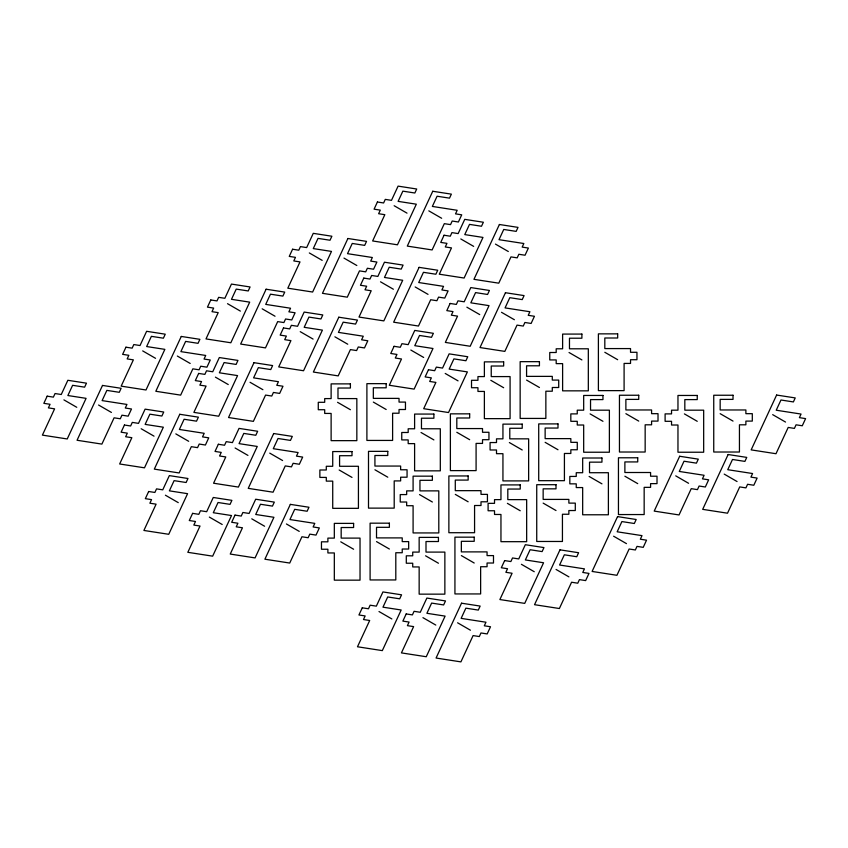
<?xml version="1.0" encoding="UTF-8"?>
<svg xmlns="http://www.w3.org/2000/svg" width="848" height="848" viewBox="0 0 848 848"><rect width="100%" height="100%" fill="white"/><g stroke="black" fill="none" stroke-linecap="round" stroke-linejoin="round"><path stroke-width="1.27" d="M495.455 244.097L508.312 251.517M428.802 210.855L441.66 218.275M772.676 414.64L785.534 422.06M460.803 238.956L473.661 246.376M394.15 205.725L407.008 213.145M720.164 413.676L733.022 421.096M604.815 352.291L617.673 359.711M684.389 413.888L697.247 421.308M501.518 312.308L514.376 319.728M569.04 352.503L581.898 359.923M466.866 307.177L479.724 314.597M415.17 286.953L428.028 294.373M625.877 413.676L638.735 421.096M724.203 474.106L737.06 481.537M343.97 258.089L356.828 265.509M380.519 281.812L393.377 289.232M590.102 413.888L602.96 421.308M309.319 252.948L322.176 260.368M526.576 380.084L539.434 387.504M675.729 475.855L688.576 483.286M490.801 380.296L503.659 387.727M410.814 350.033L423.671 357.453M624.881 476.216L637.728 483.636M445.211 373.449L458.058 380.879M545.137 442.338L557.995 449.758M589.106 476.428L601.953 483.848M334.886 336.804L347.744 344.224M509.362 442.55L522.22 449.981M262.17 308.81L275.028 316.23M300.234 331.663L313.082 339.083M456.807 432.279L469.665 439.699M227.518 303.679L240.376 311.099M613.613 536.212L626.471 543.632M373.332 402.09L386.179 409.51M421.032 432.491L433.89 439.911M543.155 503.118L556.012 510.538M337.557 402.302L350.404 409.722M507.38 503.341L520.237 510.761M455.291 494.373L468.149 501.793M250.054 382.278L262.901 389.698M556.055 569.443L568.902 576.863M419.516 494.585L432.374 502.016M215.403 377.137L228.25 384.557M374.922 469.771L387.78 477.201M177.338 356.043L190.196 363.463M521.403 564.302L534.251 571.722M142.687 350.902L155.544 358.322M339.147 469.993L352.005 477.413M461.354 555.599L474.212 563.019M269.749 453.118L282.596 460.538M425.579 555.811L438.437 563.231M235.097 447.988L247.945 455.408M376.523 541.607L389.38 549.027M175.822 433.879L188.68 441.299M340.748 541.819L353.605 549.239M141.171 428.738L154.029 436.158M98.569 405.015L111.417 412.435M286.412 523.958L299.259 531.389M457.591 622.792L470.439 630.212M63.918 399.885L76.765 407.305M251.761 518.828L264.608 526.248M422.94 617.651L435.787 625.071M379.003 611.535L391.861 618.955M209.339 517.079L222.197 524.499M165.413 495.211L178.26 502.631M47.17 396.164L43.842 403.33L50.053 404.295L48.389 407.877L54.601 408.842L42.4 435.119L67.236 438.967L86.083 398.348L67.872 395.528L72.61 385.31L84.62 387.165L86.475 383.169L67.851 380.286L61.257 394.5L55.046 393.546L53.382 397.129L47.17 396.164M102.502 385.427L77.051 440.26L101.887 444.098L114.088 417.82L120.289 418.774L121.953 415.191L128.165 416.156L131.493 408.99L125.281 408.026L126.946 404.443L102.11 400.595L106.859 390.387L119.271 392.306L121.126 388.299L102.502 385.427M125.949 347.192L122.621 354.358L128.822 355.312L127.168 358.905L133.369 359.859L121.169 386.147L146.004 389.985L164.862 349.365L146.651 346.546L151.389 336.338L163.388 338.193L165.243 334.186L146.619 331.303L140.026 345.528L133.814 344.564L132.15 348.146L125.949 347.192M124.433 425.028L121.105 432.194L127.317 433.158L125.652 436.741L131.853 437.695L119.653 463.983L144.489 467.82L163.346 427.201L145.135 424.392L149.873 414.174L161.873 416.029L163.728 412.022L145.103 409.149L138.51 423.364L132.299 422.399L130.634 425.982L124.433 425.028M181.271 336.444L155.82 391.278L180.656 395.126L192.856 368.838L199.068 369.802L200.732 366.219L206.933 367.173L210.262 360.008L204.05 359.043L205.714 355.46L180.889 351.623L185.627 341.405L198.04 343.323L199.895 339.327L181.271 336.444M210.781 299.959L207.453 307.124L213.654 308.089L212 311.672L218.201 312.636L206 338.914L230.836 342.762L249.694 302.142L231.483 299.323L236.221 289.104L248.22 290.959L250.075 286.963L231.451 284.08L224.858 298.295L218.646 297.341L216.982 300.923L210.781 299.959M179.765 414.28L154.315 469.124L179.14 472.961L191.341 446.684L197.552 447.638L199.216 444.055L205.417 445.02L208.746 437.844L202.534 436.89L204.198 433.307L179.373 429.459L184.111 419.251L196.524 421.17L198.39 417.163L179.765 414.28M198.655 373.427L195.326 380.593L201.538 381.558L199.874 385.14L206.085 386.094L193.885 412.382L218.72 416.22L237.567 375.6L219.356 372.791L224.105 362.573L236.104 364.428L237.959 360.421L219.335 357.549L212.742 371.763L206.53 370.799L204.866 374.381L198.655 373.427M148.665 491.501L145.337 498.666L151.548 499.62L149.884 503.214L156.096 504.168L143.895 530.456L168.731 534.293L187.578 493.674L169.367 490.854L174.105 480.646L186.115 482.501L187.97 478.495L169.346 475.611L162.752 489.837L156.541 488.872L154.877 492.455L148.665 491.501M266.102 289.221L240.652 344.055L265.488 347.892L277.688 321.615L283.9 322.569L285.564 318.986L291.765 319.95L295.093 312.785L288.882 311.82L290.546 308.237L265.721 304.39L270.459 294.182L282.872 296.1L284.727 292.094L266.102 289.221M292.581 249.238L289.253 256.403L295.464 257.357L293.8 260.951L300.001 261.905L287.811 288.193L312.636 292.03L331.494 251.411L313.283 248.591L318.021 238.383L330.02 240.238L331.886 236.232L313.262 233.348L306.658 247.574L300.446 246.609L298.782 250.192L292.581 249.238M253.987 362.679L228.536 417.523L253.372 421.361L265.572 395.083L271.773 396.037L273.438 392.454L279.649 393.419L282.978 386.243L276.766 385.289L278.43 381.706L253.594 377.858L258.343 367.65L270.756 369.569L272.611 365.562L253.987 362.679M218.349 444.267L215.021 451.433L221.233 452.397L219.568 455.98L225.78 456.945L213.579 483.222L238.415 487.07L257.262 446.451L239.051 443.631L243.789 433.413L255.799 435.268L257.654 431.272L239.03 428.388L232.426 442.603L226.225 441.649L224.561 445.232L218.349 444.267M192.602 513.358L189.274 520.524L195.485 521.488L193.821 525.071L200.022 526.036L187.821 552.313L212.657 556.161L231.515 515.542L213.304 512.722L218.042 502.504L230.041 504.359L231.896 500.362L213.272 497.479L206.679 511.694L200.467 510.74L198.803 514.323L192.602 513.358M283.486 327.943L280.169 335.119L286.37 336.073L284.705 339.656L290.917 340.62L278.716 366.908L303.552 370.746L322.399 330.126L304.188 327.307L308.937 317.088L320.936 318.954L322.791 314.947L304.167 312.064L297.574 326.279L291.362 325.325L289.698 328.907L283.486 327.943M347.913 238.489L322.463 293.323L347.288 297.171L359.488 270.883L365.7 271.848L367.364 268.265L373.565 269.219L376.894 262.053L370.693 261.099L372.346 257.506L347.521 253.669L352.259 243.45L364.672 245.379L366.537 241.373L347.913 238.489M377.413 202.004L374.085 209.17L380.296 210.134L378.632 213.717L384.833 214.682L372.643 240.959L397.468 244.807L416.326 204.188L398.115 201.368L402.853 191.15L414.852 193.005L416.718 189.009L398.094 186.125L391.49 200.34L385.278 199.386L383.614 202.969L377.413 202.004M235.013 515.107L231.684 522.283L237.896 523.237L236.232 526.82L242.443 527.785L230.243 554.062L255.078 557.91L273.925 517.291L255.714 514.471L260.453 504.253L272.462 506.108L274.317 502.111L255.693 499.228L249.089 513.443L242.888 512.489L241.224 516.072L235.013 515.107M273.681 433.529L248.231 488.363L273.067 492.2L285.257 465.923L291.468 466.877L293.132 463.294L299.344 464.259L302.672 457.093L296.461 456.129L298.125 452.546L273.289 448.698L278.027 438.49L290.451 440.409L292.306 436.402L273.681 433.529M338.818 317.205L313.368 372.039L338.204 375.887L350.404 349.599L356.605 350.563L358.269 346.98L364.481 347.934L367.809 340.769L361.598 339.804L363.262 336.221L338.426 332.384L343.175 322.166L355.588 324.084L357.443 320.088L338.818 317.205M363.781 278.091L360.453 285.267L366.654 286.221L365 289.804L371.201 290.769L359.001 317.057L383.837 320.894L402.694 280.275L384.483 277.455L389.221 267.237L401.221 269.102L403.076 265.095L384.451 262.212L377.858 276.427L371.647 275.473L369.982 279.056L363.781 278.091M432.745 191.266L407.294 246.1L432.12 249.937L444.32 223.66L450.532 224.614L452.196 221.031L458.397 221.996L461.725 214.83L455.524 213.866L457.178 210.283L432.353 206.435L437.091 196.227L449.504 198.146L451.369 194.139L432.745 191.266M290.345 504.369L264.894 559.203L289.73 563.051L301.93 536.763L308.131 537.727L309.796 534.134L316.007 535.099L319.336 527.933L313.124 526.968L314.788 523.386L289.952 519.548L294.691 509.33L307.114 511.249L308.969 507.252L290.345 504.369M419.103 267.353L393.652 322.187L418.488 326.035L430.689 299.747L436.9 300.711L438.564 297.129L444.765 298.083L448.094 290.917L441.882 289.952L443.546 286.37L418.721 282.532L423.459 272.314L435.872 274.233L437.727 270.236L419.103 267.353M444.066 235.235L440.737 242.411L446.949 243.365L445.285 246.948L451.486 247.913L439.296 274.201L464.121 278.038L482.978 237.419L464.768 234.599L469.506 224.381L481.505 226.246L483.371 222.24L464.746 219.356L458.143 233.582L451.931 232.617L450.277 236.2L444.066 235.235M394.076 346.313L390.748 353.478L396.959 354.443L395.295 358.026L401.496 358.99L389.306 385.268L414.131 389.115L432.989 348.496L414.778 345.677L419.516 335.458L431.515 337.313L433.381 333.317L414.757 330.434L408.153 344.648L401.941 343.694L400.288 347.277L394.076 346.313M450.129 303.457L446.801 310.622L453.002 311.587L451.337 315.17L457.549 316.134L445.348 342.412L470.184 346.26L489.031 305.64L470.831 302.821L475.569 292.602L487.568 294.457L489.423 290.461L470.799 287.578L464.206 301.793L457.994 300.839L456.33 304.421L450.129 303.457M428.463 369.739L425.134 376.904L431.346 377.869L429.682 381.452L435.893 382.416L423.693 408.694L448.528 412.541L467.375 371.912L449.164 369.103L453.913 358.884L465.912 360.739L467.767 356.743L449.143 353.86L442.55 368.074L436.338 367.11L434.674 370.703L428.463 369.739M499.398 224.497L473.947 279.331L498.772 283.179L510.973 256.891L517.185 257.856L518.849 254.273L525.05 255.227L528.378 248.061L522.177 247.097L523.841 243.514L499.006 239.677L503.744 229.458L516.156 231.377L518.022 227.381L499.398 224.497M505.45 292.719L480 347.553L504.836 351.39L517.036 325.113L523.248 326.067L524.901 322.484L531.113 323.448L534.441 316.283L528.23 315.318L529.894 311.735L505.069 307.898L509.807 297.68L522.22 299.598L524.075 295.592L505.45 292.719M362.266 607.815L358.937 614.98L365.149 615.945L363.485 619.528L369.686 620.492L357.485 646.77L382.321 650.617L401.178 609.998L382.967 607.179L387.706 596.96L399.705 598.815L401.56 594.819L382.936 591.936L376.342 606.15L370.131 605.196L368.467 608.779L362.266 607.815M406.192 613.941L402.864 621.107L409.075 622.072L407.411 625.654L413.623 626.608L401.422 652.896L426.258 656.734L445.105 616.114L426.894 613.295L431.632 603.087L443.642 604.942L445.497 600.935L426.873 598.063L420.269 612.277L414.068 611.313L412.404 614.895L406.192 613.941M461.524 603.193L436.073 658.037L460.909 661.875L473.099 635.587L479.311 636.551L480.975 632.968L487.187 633.933L490.515 626.757L484.303 625.803L485.968 622.22L461.132 618.372L465.87 608.154L478.293 610.083L480.148 606.076L461.524 603.193M504.655 560.592L501.327 567.757L507.539 568.722L505.874 572.305L512.086 573.259L499.885 599.547L524.721 603.384L543.568 562.765L525.357 559.945L530.106 549.737L542.105 551.592L543.96 547.585L525.336 544.713L518.743 558.927L512.531 557.963L510.867 561.546L504.655 560.592M559.987 549.843L534.537 604.688L559.373 608.525L571.573 582.237L577.774 583.201L579.438 579.619L585.65 580.583L588.978 573.407L582.767 572.453L584.431 568.87L559.595 565.022L564.344 554.804L576.757 556.733L578.612 552.726L559.987 549.843M617.556 516.612L592.105 571.446L616.931 575.294L629.131 549.006L635.343 549.97L637.007 546.388L643.219 547.342L646.536 540.176L640.335 539.211L642 535.629L617.164 531.791L621.902 521.573L634.325 523.492L636.18 519.495L617.556 516.612M679.661 456.266L654.211 511.1L679.047 514.948L691.247 488.66L697.448 489.625L699.112 486.031L705.324 486.996L708.652 479.83L702.441 478.866L704.105 475.283L679.269 471.446L684.018 461.227L696.431 463.146L698.286 459.15L679.661 456.266M728.135 454.517L702.685 509.351L727.52 513.199L739.721 486.911L745.922 487.876L747.586 484.282L753.798 485.247L757.126 478.081L750.915 477.117L752.579 473.534L727.743 469.697L732.492 459.478L744.904 461.397L746.759 457.401L728.135 454.517M776.609 395.041L751.158 449.885L775.994 453.722L788.195 427.434L794.406 428.399L796.06 424.816L802.272 425.77L805.6 418.605L799.388 417.651L801.053 414.057L776.227 410.22L780.966 400.002L793.378 401.931L795.233 397.924L776.609 395.041M617.673 333.858L598.391 333.858L598.391 390.631L624.096 390.631L624.096 363.421L630.53 363.421L630.53 359.711L636.954 359.711L636.954 352.291L630.53 352.291L630.53 348.581L604.815 348.581L604.815 338.002L617.673 338.002L617.673 333.858M581.898 334.08L562.616 334.08L562.616 348.793L556.193 348.793L556.193 352.503L549.758 352.503L549.758 359.923L556.193 359.923L556.193 363.633L562.616 363.633L562.616 390.843L588.321 390.843L588.321 348.793L569.474 348.793L569.474 338.214L581.898 338.214L581.898 334.08M539.434 361.661L520.153 361.661L520.153 418.424L545.858 418.424L545.858 391.214L552.292 391.214L552.292 387.504L558.715 387.504L558.715 380.084L552.292 380.084L552.292 376.374L526.576 376.374L526.576 365.795L539.434 365.795L539.434 361.661M503.659 361.873L484.378 361.873L484.378 376.586L477.954 376.586L477.954 380.296L471.52 380.296L471.52 387.727L477.954 387.727L477.954 391.437L484.378 391.437L484.378 418.647L510.083 418.647L510.083 376.586L491.236 376.586L491.236 366.018L503.659 366.018L503.659 361.873M386.179 383.656L366.898 383.656L366.898 440.43L392.613 440.43L392.613 413.22L399.037 413.22L399.037 409.51L405.461 409.51L405.461 402.09L399.037 402.09L399.037 398.38L373.332 398.38L373.332 387.801L386.179 387.801L386.179 383.656M350.404 383.879L331.123 383.879L331.123 398.592L324.699 398.592L324.699 402.302L318.276 402.302L318.276 409.722L324.699 409.722L324.699 413.432L331.123 413.432L331.123 440.653L356.838 440.653L356.838 398.592L337.981 398.592L337.981 388.024L350.404 388.024L350.404 383.879M638.735 395.242L619.453 395.242L619.453 452.016L645.158 452.016L645.158 424.806L651.593 424.806L651.593 421.096L658.016 421.096L658.016 413.676L651.593 413.676L651.593 409.966L625.877 409.966L625.877 399.387L638.735 399.387L638.735 395.242M733.022 395.242L713.74 395.242L713.74 452.016L739.445 452.016L739.445 424.806L745.88 424.806L745.88 421.096L752.303 421.096L752.303 413.676L745.88 413.676L745.88 409.966L720.164 409.966L720.164 399.387L733.022 399.387L733.022 395.242M602.96 395.454L583.678 395.454L583.678 410.178L577.255 410.178L577.255 413.888L570.821 413.888L570.821 421.308L577.255 421.308L577.255 425.018L583.678 425.018L583.678 452.228L609.383 452.228L609.383 410.178L590.537 410.178L590.537 399.599L602.96 399.599L602.96 395.454M697.247 395.454L677.965 395.454L677.965 410.178L671.542 410.178L671.542 413.888L665.108 413.888L665.108 421.308L671.542 421.308L671.542 425.018L677.965 425.018L677.965 452.228L703.67 452.228L703.67 410.178L684.824 410.178L684.824 399.599L697.247 399.599L697.247 395.454M469.665 413.845L450.383 413.845L450.383 470.619L476.088 470.619L476.088 443.409L482.523 443.409L482.523 439.699L488.946 439.699L488.946 432.279L482.523 432.279L482.523 428.569L456.807 428.569L456.807 417.99L469.665 417.99L469.665 413.845M433.89 414.068L414.608 414.068L414.608 428.781L408.185 428.781L408.185 432.491L401.751 432.491L401.751 439.911L408.185 439.911L408.185 443.631L414.608 443.631L414.608 470.841L440.313 470.841L440.313 428.781L421.467 428.781L421.467 418.212L433.89 418.212L433.89 414.068M557.995 423.905L538.713 423.905L538.713 480.678L564.418 480.678L564.418 453.468L570.842 453.468L570.842 449.758L577.276 449.758L577.276 442.338L570.842 442.338L570.842 438.628L545.137 438.628L545.137 428.049L557.995 428.049L557.995 423.905M522.22 424.127L502.938 424.127L502.938 438.84L496.504 438.84L496.504 442.55L490.08 442.55L490.08 449.981L496.504 449.981L496.504 453.691L502.938 453.691L502.938 480.901L528.643 480.901L528.643 438.84L509.786 438.84L509.786 428.272L522.22 428.272L522.22 424.127M387.78 451.348L368.498 451.348L368.498 508.122L394.203 508.122L394.203 480.911L400.638 480.911L400.638 477.201L407.061 477.201L407.061 469.771L400.638 469.771L400.638 466.061L374.922 466.061L374.922 455.493L387.78 455.493L387.78 451.348M352.005 451.56L332.723 451.56L332.723 466.283L326.3 466.283L326.3 469.993L319.866 469.993L319.866 477.413L326.3 477.413L326.3 481.123L332.723 481.123L332.723 508.334L358.428 508.334L358.428 466.283L339.582 466.283L339.582 455.705L352.005 455.705L352.005 451.56M637.728 457.782L618.446 457.782L618.446 514.556L644.162 514.556L644.162 487.346L650.586 487.346L650.586 483.636L657.009 483.636L657.009 476.216L650.586 476.216L650.586 472.506L624.881 472.506L624.881 461.927L637.728 461.927L637.728 457.782M601.953 458.005L582.671 458.005L582.671 472.718L576.248 472.718L576.248 476.428L569.824 476.428L569.824 483.848L576.248 483.848L576.248 487.568L582.671 487.568L582.671 514.778L608.387 514.778L608.387 472.718L589.53 472.718L589.53 462.149L601.953 462.149L601.953 458.005M468.149 475.951L448.868 475.951L448.868 532.714L474.573 532.714L474.573 505.503L481.007 505.503L481.007 501.793L487.43 501.793L487.43 494.373L481.007 494.373L481.007 490.663L455.291 490.663L455.291 480.085L468.149 480.085L468.149 475.951M432.374 476.163L413.093 476.163L413.093 490.875L406.669 490.875L406.669 494.585L400.235 494.585L400.235 502.016L406.669 502.016L406.669 505.726L413.093 505.726L413.093 532.936L438.798 532.936L438.798 490.875L419.951 490.875L419.951 480.307L432.374 480.307L432.374 476.163M556.012 484.696L536.731 484.696L536.731 541.469L562.436 541.469L562.436 514.248L568.86 514.248L568.86 510.538L575.294 510.538L575.294 503.118L568.86 503.118L568.86 499.408L543.155 499.408L543.155 488.84L556.012 488.84L556.012 484.696M520.237 484.908L500.956 484.908L500.956 499.631L494.522 499.631L494.522 503.341L488.098 503.341L488.098 510.761L494.522 510.761L494.522 514.471L500.956 514.471L500.956 541.681L526.661 541.681L526.661 499.631L507.814 499.631L507.814 489.052L520.237 489.052L520.237 484.908M389.38 523.174L370.099 523.174L370.099 579.947L395.804 579.947L395.804 552.737L402.228 552.737L402.228 549.027L408.662 549.027L408.662 541.607L402.228 541.607L402.228 537.897L376.523 537.897L376.523 527.318L389.38 527.318L389.38 523.174M353.605 523.386L334.324 523.386L334.324 538.109L327.89 538.109L327.89 541.819L321.466 541.819L321.466 549.239L327.89 549.239L327.89 552.949L334.324 552.949L334.324 580.159L360.029 580.159L360.029 538.109L341.172 538.109L341.172 527.53L353.605 527.53L353.605 523.386M474.212 537.166L454.931 537.166L454.931 593.939L480.636 593.939L480.636 566.729L487.059 566.729L487.059 563.019L493.494 563.019L493.494 555.599L487.059 555.599L487.059 551.889L461.354 551.889L461.354 541.31L474.212 541.31L474.212 537.166M438.437 537.388L419.156 537.388L419.156 552.101L412.722 552.101L412.722 555.811L406.298 555.811L406.298 563.231L412.722 563.231L412.722 566.941L419.156 566.941L419.156 594.151L444.861 594.151L444.861 552.101L426.003 552.101L426.003 541.522L438.437 541.522L438.437 537.388"/></g></svg>
